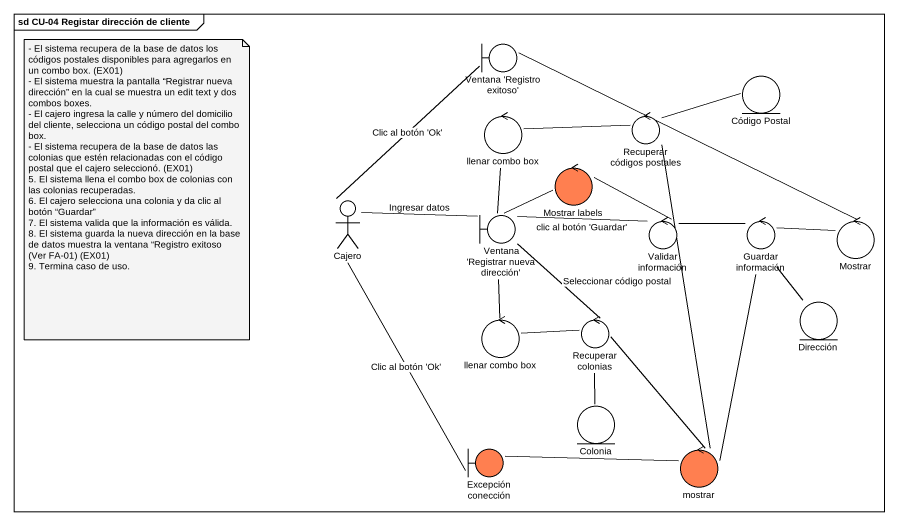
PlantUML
@startuml
mainframe sd CU-04 Registar dirección de cliente
boundary "Ventana 'Registro exitoso'" as Ventana_Registro_exitoso
entity "Código Postal" as Código_Postal
control "llenar combo box" as llenar_combo_box
control "Recuperar códigos postales" as Recuperar_códigos_postales
control "Mostrar labels" as Mostrar_labels #FF7F50
actor Cajero
boundary "Ventana 'Registrar nueva dirección'" as Ventana_Registrar_nueva
control "Validar información" as Validar_información
control "Guardar información" as Guardar_información
control Mostrar
entity Dirección
control "llenar combo box" as llenar_combo_box_2
control "Recuperar colonias" as Recuperar_colonias
entity Colonia
boundary "Excepción conección" as Excepción_conección #FF7F50
control mostrar #FF7F50
Ventana_Registro_exitoso -right- Mostrar
llenar_combo_box -- Ventana_Registrar_nueva
Recuperar_códigos_postales -right- Código_Postal
Recuperar_códigos_postales -left- llenar_combo_box
Recuperar_códigos_postales -- mostrar
Mostrar_labels -- Ventana_Registrar_nueva
Cajero -up- Ventana_Registro_exitoso : Clic al botón 'Ok'
Cajero -right- Ventana_Registrar_nueva : Ingresar datos
Cajero -- Excepción_conección : Clic al botón 'Ok'
Ventana_Registrar_nueva -right- Validar_información : clic al botón 'Guardar'
Ventana_Registrar_nueva -- Recuperar_colonias : Seleccionar código postal
Validar_información -left- Mostrar_labels
Validar_información -right- Guardar_información
Guardar_información -right- Mostrar
Guardar_información -- Dirección
Guardar_información -- mostrar
llenar_combo_box_2 -up- Ventana_Registrar_nueva
Recuperar_colonias -left- llenar_combo_box_2
Recuperar_colonias -- Colonia
Recuperar_colonias -- mostrar
Excepción_conección -right- mostrar
note as N1
  - El sistema recupera de la base de datos los códigos postales disponibles para agregarlos en un combo box. (EX01)
  - El sistema muestra la pantalla “Registrar nueva dirección” en la cual se muestra un edit text y dos combos boxes.
  - El cajero ingresa la calle y número del domicilio del cliente, selecciona un código postal del combo box.
  - El sistema recupera de la base de datos las colonias que estén relacionadas con el código postal que el cajero seleccionó. (EX01)
  5. El sistema llena el combo box de colonias con las colonias recuperadas.
  6. El cajero selecciona una colonia y da clic al botón “Guardar”
  7. El sistema valida que la información es válida.
  8. El sistema guarda la nueva dirección en la base de datos muestra la ventana “Registro exitoso (Ver FA-01) (EX01)
  9. Termina caso de uso.
end note
@enduml
